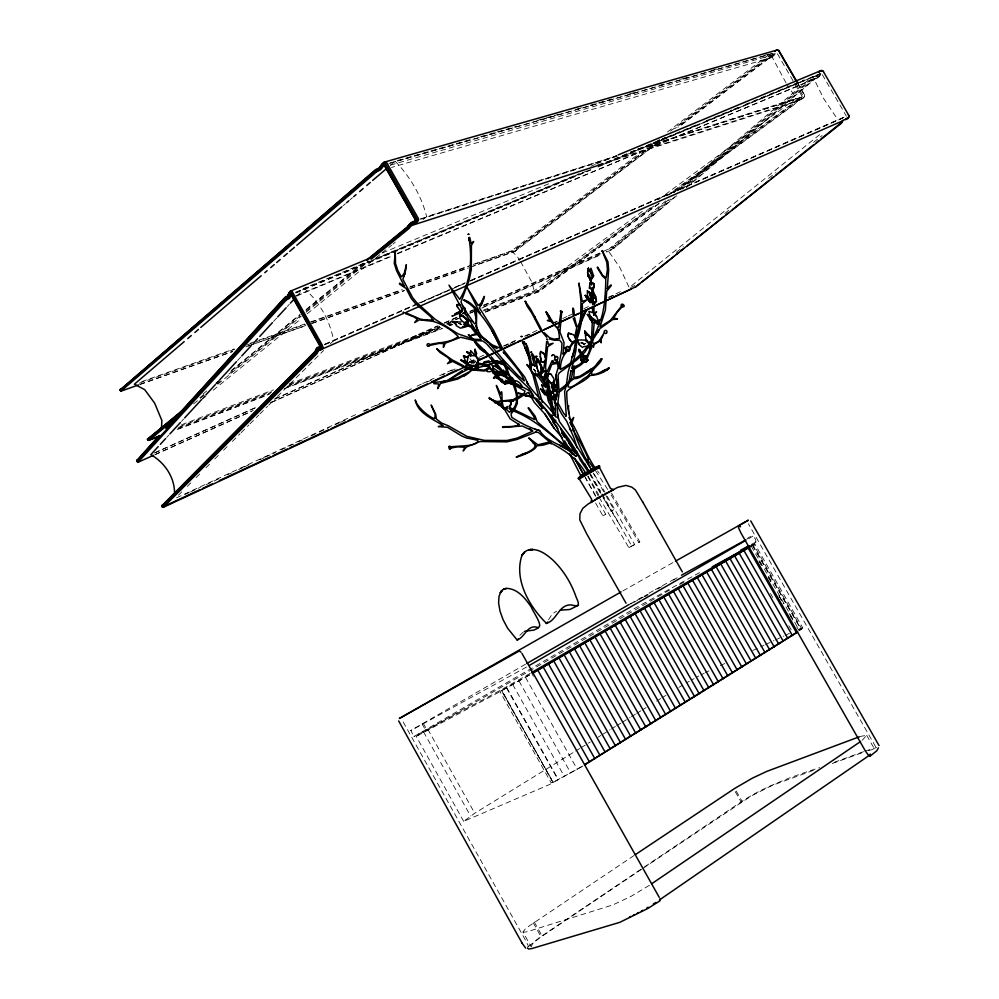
<?xml version="1.0" encoding="UTF-8"?>
<svg xmlns="http://www.w3.org/2000/svg" width="999" height="999" viewBox="0 0 999 999"><rect width="100%" height="100%" fill="white"/><g stroke="black" fill="none" stroke-linecap="round" stroke-linejoin="round"><path stroke-width="0.75" stroke-dasharray="5 3.75" d="M581.268 766.845L549.363 784.59L463.698 821.34L474.737 813.248L574.325 751.847M527.609 948.113L528.184 945.603L525.998 941.108L402.297 720.429M613.798 509.69L611.051 511.176L613.823 509.615L604.395 492.994M777.397 53.759L802.272 96.716L803.383 96.453L796.328 83.941M582.929 766.033L552.947 782.354L501.486 690.721L531.156 674.025M548.576 619.767L552.197 614.023L556.58 611.176M553.309 781.892L551.186 782.816L499.887 691.495L501.923 690.396L552.947 782.354M819.48 73.664L819.217 74.263A11.464 7.88 69.8 0 1 818.256 75.537L816.121 76.411A8.092 5.569 69.3 0 0 815.134 76.811A5.594 3.846 69.4 0 0 814.809 77.06L682.517 189.011M820.316 74.713L819.842 75.712A15.11 10.34 70.3 0 1 818.656 77.21L397.502 253.821M752.085 545.179L754.769 543.856L802.721 627.834L801.073 629.557M801.036 98.951L799.912 99.313A14.111 11.888 75.6 0 0 798.701 99.937A18.869 15.909 75.4 0 0 798.126 100.312L797.589 101.099A3.796 3.184 76 0 0 797.327 101.324L796.74 102.273A11.901 9.965 76.4 0 1 795.766 103.384A8.579 7.193 76.3 0 1 795.117 103.933L673.95 192.682M795.928 101.548L797.751 99.538A22.303 18.806 75.3 0 1 798.426 99.101A17.083 14.386 75.5 0 1 799.874 98.352L801.098 97.952M775.062 53.609L774.45 54.458A17.12 14.211 78.8 0 1 773.051 55.857A22.59 18.731 78.9 0 1 772.652 56.194L772.215 56.906M775.099 53.871L774.4 54.833A18.656 15.485 78.8 0 1 772.876 56.369A24.201 20.055 79 0 1 772.439 56.718M772.964 53.671L772.776 53.934A12.637 10.49 78.6 0 1 771.74 54.982A17.42 14.448 78.8 0 1 771.428 55.232L390.334 165.135M773.95 53.671L773.688 54.046A14.161 11.763 78.7 0 1 772.514 55.22A18.981 15.747 78.8 0 1 772.177 55.494L770.279 56.319A10.577 8.816 77.7 0 0 768.98 56.931A6.993 5.832 77.8 0 0 768.593 57.205L674.999 128.496M519.817 635.364L523.451 631.855M528.471 946.565L539.21 937.786L640.784 869.405M166.683 437.425L168.794 435.127M181.481 421.353L183.604 419.068M202.635 398.401L204.745 396.103M216.371 383.491L218.494 381.193M237.525 360.527L240.697 357.093M252.322 344.468L254.433 342.17M273.464 321.516L276.636 318.069M287.213 306.593L289.323 304.295M296.728 296.266L304.121 288.236L368.956 261.226M463.698 821.34L416.233 736.375L671.39 588.985M178.471 495.167L181.768 491.87M187.263 486.388L191.671 482.005M196.066 477.622L200.462 473.239M205.969 467.757L210.364 463.361M214.76 458.978L219.168 454.595M223.564 450.212L227.959 445.816M232.367 441.433L240.06 433.753M241.159 432.667L248.863 424.987M249.962 423.888L258.766 415.122M259.865 414.023L267.557 406.343M268.656 405.244L276.361 397.577M277.46 396.478L323.651 350.424M330.257 343.843L333.554 340.559C330.107 320.304 319.268 301.973 304.121 288.236M525.511 664.223L410.876 730.456L413.811 736.613L636.338 607.492L702.309 571.078M746.703 539.385C752.334 531.605 761.101 542.519 751.623 544.792M638.761 542.457L639.76 541.795L638.761 542.457L610.464 493.731M343.019 205.782L345.379 203.759M350.125 199.7L352.497 197.677M390.422 165.235L395.167 161.176L470.192 139.66M815.371 78.059L686.588 186.9M665.809 200.886L607.754 250.087L619.73 267.295L629.208 287.625L822.214 132.63M677.659 190.834L812.711 76.349L823.788 98.801L837.999 119.955M668.568 199.8L612.487 247.302L482.967 305.444M680.431 189.76L813.86 76.748A6.881 4.733 69.1 0 1 814.26 76.461A9.853 6.781 69.5 0 1 814.834 76.174L597.777 166.658M676.798 195.692L613.249 248.639L612.487 247.302L613.711 247.215L670.654 199.051M674.725 196.928L614.21 248.064L606.131 251.835M686.288 187.675L815.059 78.896A5.02 3.447 69.2 0 1 815.846 78.559L817.132 78.384M752.834 536.163L747.514 539.373M841.52 118.606L841.932 118.282A19.081 13.262 67.7 0 1 842.544 117.87A15.085 10.477 67.4 0 1 842.994 117.62M752.259 545.217L800.636 628.808L799.562 629.532M754.769 543.856L751.86 545.641M215.584 383.379L219.206 380.419M231.293 370.567L300.212 314.335M306.256 309.403L363.074 263.049M203.034 393.981L206.656 391.021M216.333 383.129L218.744 381.156M230.844 371.303L299.75 315.085M305.794 310.152L362.625 263.811M199.862 397.764L204.695 393.831M216.795 383.966L220.417 381.006M228.883 374.113L300.237 315.959M306.281 311.039L367.957 260.764M193.594 403.883L204.483 395.017M217.782 384.19L301.236 316.208M306.081 312.275L368.981 261.051M202.26 399.113L205.881 396.166M213.124 390.284L301.174 318.681M307.205 313.786L374.762 258.853L579.308 173.589M375.974 257.879L380.794 253.958M382.005 252.972L391.658 245.13M392.857 244.143L395.267 242.183M423.014 219.618L426.635 216.683L616.608 155.856M676.211 252.41L683.503 246.566M724.837 213.449L730.906 208.579M768.593 178.396L775.886 172.552M813.573 142.37L822.077 135.552M862.212 740.321L866.67 735.339L860.276 736.425M768.755 58.516L678.883 126.923M768.993 57.954L677.884 127.323M473.326 264.41L511.476 250.936L653.87 142.358M667.494 131.968L770.266 53.596L786.101 83.004M659.44 139.56L514.185 250.225L470.067 265.871M670.566 131.081L767.894 56.918A8.604 7.155 77.8 0 1 768.356 56.593A11.926 9.94 77.6 0 1 769.867 55.882L770.866 55.632M665.259 137.288L514.76 251.248L514.185 250.225L661.388 138.861M663.036 138.624L515.746 250.712L473.613 265.871M797.951 100.437L796.578 102.135A9.828 8.242 76.4 0 1 795.866 102.922A6.968 5.844 76.3 0 1 795.329 103.372L671.69 193.956M772.439 56.356L770.391 57.905L391.508 167.445M483.191 310.214L534.178 290.859L643.244 210.727M658.291 199.675L796.191 98.352L786.862 84.266M650.549 207.73L537.774 290.472L483.941 310.926M666.832 195.779L794.155 102.385M653.758 206.119L538.473 290.659L485.127 311.114M668.793 195.092L794.879 102.647A4.545 3.821 76.2 0 0 795.229 102.36A7.393 6.194 76.3 0 0 795.841 101.661M659.165 203.147L538.848 291.321L484.053 312.35M658.903 203.709L538.573 291.87L484.765 312.375M753.571 544.592L752.135 545.429L753.571 544.592L801.598 628.733L799.1 630.282M641.695 869.167L540.109 937.574L532.804 943.368L531.156 946.59M772.215 56.531L770.179 57.343A7.43 6.181 77.8 0 0 769.242 57.78M634.028 855.531L525.899 928.183L522.927 931.967L531.006 946.465M649.412 885.314L631.293 896.215L613.011 904.857L527.21 931.742L523.139 932.254M644.617 866.832L739.809 802.771C764.06 786.425 791.957 776.598 819.567 767.632M642.994 868.293L751.772 795.654L772.539 785.251L816.158 769.367M752.821 545.117L801.248 629.407L799.575 630.406M752.759 544.942L751.648 545.604M602.21 493.981L631.805 546.128L634.665 544.53L605.831 493.731M634.665 544.53L631.805 546.128M595.604 503.034L602.847 515.821L605.719 514.26L596.291 497.639M575.649 751.023L579.632 748.563M580.968 747.751L590.259 742.02M598.226 737.1L600.886 735.464M602.21 734.652L610.177 729.732M611.5 728.92L615.484 726.46M616.82 725.636L620.804 723.189M622.127 722.364L630.094 717.457M631.418 716.633L635.401 714.173M636.738 713.361L640.721 710.901M642.045 710.077L646.028 707.629M656.655 701.073L660.639 698.613M661.962 697.801L665.946 695.341M678.97 687.324L682.205 685.364M599.113 497.377L628.883 547.702L631.718 546.041L630.431 546.79M673.239 580.082L677.172 577.772M753.059 544.992L751.373 545.966M630.169 546.952L628.883 547.702M530.157 673.376L494.393 693.568L413.873 736.6M526.573 667.007L410.577 730.719M529.545 674.912L497.839 692.831L416.233 736.375M630.182 603.883L643.306 596.391M622.839 590.933L674.075 561.95M657.692 589.023L662.125 586.488M686.862 682.654L689.273 681.293M648.938 593.219L654.295 590.209M655.307 589.635L661.675 586.101M643.356 597.127L633.841 602.385M662.449 585.676L677.397 577.459M691.67 679.932L694.08 678.621M636.438 600.961L637.749 600.249M679.557 584.54L683.653 582.33M751.598 544.268L756.218 541.92M604.12 515.172L602.847 515.821M604.445 514.91L605.719 514.26M696.478 677.297L698.776 676.073M798.888 629.707L800.636 628.808M701.086 674.849L704.258 673.226M798.913 630.082L801.598 628.733M632.08 603.321L630.456 603.983M705.319 672.677L708.99 670.903M799.013 630.456L801.248 629.407M720.279 665.634L725.936 662.999M752.771 650.499L764.06 645.242M765.471 644.58L773.95 640.634M775.361 639.972L783.84 636.026M785.251 635.364L789.485 633.391M176.586 497.802L357.63 413.736M363.286 411.101L384.503 401.248M385.926 400.599L411.388 388.773M417.045 386.151L421.278 384.178M422.702 383.516L434.016 378.259M439.672 375.636L455.232 368.406M469.38 361.838L477.859 357.904M479.283 357.242L484.94 354.62M503.321 346.079L518.881 338.861M524.537 336.226L538.686 329.658M554.245 322.44L557.067 321.129M562.737 318.494L566.97 316.521M568.394 315.871L575.461 312.587M583.953 308.641L591.021 305.357M607.991 297.477L620.729 291.571M184.852 494.567L189.098 492.594M190.509 491.933L200.424 487.325M206.081 484.702L221.641 477.472M227.31 474.837L231.556 472.864M238.624 469.58L242.869 467.607M244.293 466.958L251.361 463.661M259.852 459.715L264.098 457.754M265.522 457.092L275.424 452.485M281.081 449.862L296.653 442.632M298.064 441.97L305.145 438.686M310.801 436.051L317.882 432.767M319.293 432.105L329.195 427.51M334.865 424.875L339.111 422.902M340.522 422.252L347.602 418.968M364.585 411.076L368.831 409.103M375.899 405.819L380.144 403.846M387.225 400.562L390.06 399.238M397.127 395.954L404.208 392.669M405.619 392.008L409.865 390.035M426.848 382.155L433.928 378.858M442.42 374.925L445.242 373.601M450.911 370.979L455.157 369.006M469.305 362.425L474.962 359.802M504.682 345.991L508.928 344.018M510.339 343.369L517.42 340.072M525.911 336.139L530.157 334.166M552.797 323.639L557.042 321.666M609.402 297.352L613.648 295.379M630.631 287.487L634.877 285.514M470.666 362.587L476.323 359.952M471.178 363.499L475.424 361.526M473.239 363.062L476.061 361.75M154.221 453.022L256.681 407.018M275.187 398.713L437.425 325.886M444.543 322.689L458.778 316.296M470.167 311.188L473.014 309.915M155.082 454.582L253.259 410.452M270.342 402.784L439.66 326.673M446.778 323.476L453.883 320.279M455.307 319.63L458.154 318.356M469.542 313.236L473.813 311.326M483.766 306.843L600.436 254.395M155.057 454.62L251.661 411.288M271.541 402.372L439.173 327.185M447.689 323.364L450.537 322.09M456.218 319.543L459.053 318.269M470.429 313.174L473.264 311.9M481.793 308.067L601.111 254.558M606.793 251.998L613.898 248.813L613.711 247.215M155.095 452.722L256.156 407.48M274.663 399.2L438.361 325.924M444.056 323.376L458.291 316.995M469.68 311.9L473.951 309.99M483.916 305.532L600.636 253.284M325.025 344.093L415.159 304.683M416.383 304.146L449.425 289.698M454.932 287.287L465.122 282.829M470.629 280.432L843.456 117.407A15.085 10.477 67.4 0 1 843.93 117.245L844.155 117.17M324.937 344.405L449.3 289.935M454.982 287.537L465.022 283.067M470.704 280.669L842.269 118.132M324.388 344.855L450.099 289.872M451.523 289.248L464.972 283.279M470.104 281.119L842.969 118.032M598.039 165.784L665.746 137.575M667.195 136.975L698.888 123.776M706.093 120.767L732.03 109.965M733.466 109.366L737.786 107.567M744.992 104.558L768.044 94.955M769.48 94.356L776.685 91.359M778.134 90.759L804.058 79.957M295.567 292.27L370.604 261.076M371.915 260.452L586.7 171.016M598.089 166.184L820.092 73.739M295.929 292.495L590.596 169.655M295.954 292.957L590.746 170.017M597.939 167.02L817.244 75.275A10.227 7.005 70.3 0 0 817.594 74.838M295.442 295.991L391.683 255.769M397.427 253.371L815.446 78.671M296.903 295.879L391.745 256.231M382.392 252.934L552.035 182.405M590.846 166.271L595.154 164.485M596.603 163.886L616.72 155.519M799.387 97.952L800.661 97.527L628.071 152.772M181.643 424.725L273.414 389.872M289.448 383.791L439.498 326.81M446.778 324.051L451.148 322.39M179.895 426.461L271.541 391.633M288.998 385.002L441.758 326.948M447.577 324.737L450.487 323.639M178.209 427.847L271.303 392.445M287.3 386.363L441.483 327.722M448.763 324.95L451.673 323.838M177.185 429.195L270.267 393.756M286.263 387.662L441.883 328.409M449.15 325.637L452.06 324.525M177.922 429.258L268.082 394.905M284.078 388.811L442.594 328.434M449.862 325.662L452.772 324.563M799.749 628.683L802.721 627.834M863.548 751.673L833.778 762.474M864.947 751.161L876.685 747.514M832.254 763.536L864.447 751.872M139.947 384.428L232.555 351.523M245.779 346.828L250.187 345.267M251.661 344.742L306.044 325.412M311.925 323.326L404.52 290.422M410.402 288.336L467.732 267.969M141.733 381.606L234.166 348.938M250.312 343.231L257.642 340.634M259.116 340.122L304.595 324.051M310.464 321.978L401.436 289.822M410.239 286.713L471.853 264.935M139.261 383.191L234.827 349.3M246.591 345.13L305.407 324.263M311.288 322.178L402.435 289.847M409.79 287.25L468.606 266.383M139.91 384.453L232.33 351.673M248.476 345.954L305.682 325.662M311.551 323.576L403.971 290.796M409.84 288.723L468.519 267.907M469.98 267.382L515.459 251.261L515.372 250.062M597.489 164.972L800.536 99.675M817.232 76.299L815.584 75.936M868.293 750.486L874.162 749.225M598.876 165.222L797.327 101.324M637.387 149.201L796.191 98.352M420.304 218.981L616.558 156.031M638.786 149.063L803.221 96.728A8.092 6.806 76.7 0 1 801.073 97.89M420.716 219.168L618.393 155.894M800.299 99.75L799.462 100.012A12.587 10.602 75.6 0 0 798.388 100.562A17.295 14.573 75.4 0 0 797.876 100.899M480.694 136.651L516.695 126.324M537.699 120.305L560.214 113.849M576.71 109.116L582.717 107.392M590.222 105.245L612.724 98.789M629.233 94.056L635.227 92.333M659.24 85.452L665.234 83.729M681.743 78.996L687.749 77.273M711.75 70.38L717.757 68.669M764.26 55.32L770.266 53.596M390.297 163.037L772.027 53.596M388.911 163.474L772.177 53.571M770.391 57.905L769.705 58.042A6.069 5.057 77.8 0 0 768.918 58.392M469.905 361.238L472.789 362.013M458.566 323.501L461.276 324.363L459.115 323.114M458.553 323.539L461.263 324.413M469.318 361.713L472.677 362.999M875.673 746.827L748.376 523.776M584.552 344.742L580.656 342.832L584.577 344.717L581.73 342.445M506.481 687.911L558.091 779.807M511.476 250.936L517.257 256.456L519.73 260.289M395.167 161.176C409.952 176.511 421.59 195.929 426.635 216.683M469.892 358.666L474.05 363.311M472.302 361.301L474.038 363.324M595.466 470.604L609.64 492.407M597.514 471.004L599.238 473.214M473.089 360.651L474.562 362.887M520.554 261.563L531.818 282.055L534.178 290.859M598.326 496.153L587.712 476.361M611.525 493.056L639.76 541.795M600.099 492.719L589.959 474.488M603.109 497.664L619.355 524.25M594.018 473.926L605.082 492.395M533.429 368.881L535.826 372.864M590.471 474.138L600.699 491.308M822.289 74.625L846.428 116.234M797.564 82.83L804.557 94.893A1.411 1.199 76.4 0 1 804.782 95.754A1.823 1.536 76.4 0 1 804.732 96.154L804.495 96.766A4.533 3.809 76.5 0 1 803.995 97.49A12.225 10.265 76.8 0 1 800.511 99.6M796.64 81.806L804.407 95.205M866.67 735.339L874.762 749.525M751.248 546.128L798.813 629.445M759.103 560.864L762.175 566.258M768.331 577.047L772.19 583.791M779.108 595.916L782.192 601.311M789.11 613.448L791.42 617.494M796.815 626.935L798.351 629.632M759.015 561.026L761.313 565.034M768.181 577.072L771.228 582.417M778.87 595.791L783.441 603.821M790.321 615.846L793.368 621.203M770.466 593.468L772.764 597.502M788.885 625.761L791.183 629.795M603.671 491.72L593.194 473.051M600.899 493.281L590.184 473.888M601.623 494.567L611.051 511.176M588.011 475.899L598.901 495.092M584.59 476.248L595.466 495.429M595.566 496.366L585.389 477.597M736.213 791.033L742.17 801.535M735.264 791.67L741.208 802.172M531.893 673.613L533.416 676.323M525.474 677.285L577.285 769.367M518.993 680.968L570.779 773.051M512.699 684.515L564.41 776.535M506.83 687.774L558.453 779.657M501.66 690.634L553.146 782.304M427.847 729.357L474.737 813.248M423.164 723.226L426.411 729.02M534.278 922.002L542.182 936.15M422.065 723.863L425.312 729.67M533.216 922.726L541.121 936.875M423.539 731.867L470.504 815.921M794.392 102.198A5.994 5.02 76.3 0 0 794.879 101.636L797.077 99.251A23.889 20.142 75.2 0 1 797.801 98.776A18.594 15.672 75.4 0 1 799.387 97.952M804.07 97.19A10.689 8.991 76.7 0 1 801.011 98.876M802.359 96.641A6.556 5.519 76.6 0 1 800.649 97.452M804.432 96.491A3.109 2.622 76.4 0 1 804.02 97.103M804.457 95.18A1.311 1.111 76.4 0 1 804.42 96.478M820.491 74.55A5.395 3.721 69.4 0 1 820.928 73.701M820.541 73.876A5.27 3.646 69.1 0 0 820.404 74.151L819.992 75.062A13.861 9.565 69.2 0 1 818.943 76.473L816.408 77.585A6.131 4.221 70.1 0 0 815.584 77.91M537.774 290.472L538.573 291.87L537.774 290.472M585.476 343.743L581.193 342.245L585.464 343.781M535.939 371.303L533.691 369.405L535.926 371.328"/><path stroke-width="1.5" d="M593.943 306.693L594.055 311.9M594.068 285.439L594.105 283.953L590.796 281.818L589.797 283.117L589.51 288.286L592.632 289.023L593.918 287.749L594.105 285.439L593.881 287.737L592.607 288.998L589.472 288.299L589.722 286.701M320.254 347.153L320.604 346.291A2.323 1.124 64.4 0 1 320.529 346.441M586.138 358.279L586.151 356.193L582.417 354.845L582.442 356.131L586.126 359.328L581.356 356.343L579.308 356.718L582.255 359.902M594.305 304.595L594.33 302.073M501.136 349.063L492.17 330.794L500.499 346.591C491.446 329.008 481.331 310.726 464.073 300.1C470.254 301.211 475.711 308.329 480.044 313.349M576.873 336.139L576.935 331.73L576.648 335.664L577.035 332.005L579.507 326.124M404.508 286.488L396.615 270.754L394.255 263.424L395.292 251.711L395.504 263.386L397.739 270.205L401.311 276.898L404.27 273.464L406.318 264.673L405.931 269.318L402.897 279.37L412.674 297.702L416.546 302.41L435.264 319.405L458.004 333.828L473.638 339.198L481.143 339.61L466.009 314.348L466.695 315.322L463.561 312.949M545.079 357.904L546.653 341.421M594.143 323.464L592.482 342.894L594.83 343.369L598.925 341.159L603.896 333.329M557.829 363.074L551.723 364.498L548.426 373.027M511.363 377.709C510.114 377.01 511.988 379.732 511.363 377.722L511.55 378.609M745.916 521.615L738.661 525.761L738.573 527.897L740.871 532.854L865.009 750.361L868.131 754.882L870.117 756.081L876.785 750.798L878.421 747.851M492.882 370.105C493.918 359.815 484.415 365.035 492.669 370.204M322.727 347.34L322.739 347.153A2.81 1.349 65.6 0 0 322.065 344.705L292.807 292.67A2.822 1.349 66.4 0 0 291.233 291.134A4.57 2.173 66.5 0 0 290.384 291.196M566.47 439.76L567.17 439.31L575.099 449.775M161.488 427.997L161.9 420.567L154.633 403.121L144.718 389.672L134.403 384.19L184.191 341.621M557.317 393.007L555.781 400.062L556.705 395.829M586.987 359.59L587.062 358.516M540.983 371.328L541.146 368.718M554.62 386.551L554.12 380.856L554.445 387.387M450.124 448.214L457.367 446.865L464.835 447.24L463.174 450.986L466.321 447.102L479.982 441.533L506.905 441.87L517.132 439.423L536.163 431.993L535.402 431.88L538.436 432.53L550.761 442.857L543.219 445.092L536.426 445.854C536.863 452.31 498.026 463.324 526.76 452.847L521.266 454.832C524.999 453.446 540.459 447.952 533.141 442.669L535.427 444.905M568.868 406.031C567.682 404.732 569.143 410.789 568.656 413.524M870.117 756.081L870.291 754.083M583.503 346.641L591.183 345.779L591.733 339.573L589.06 335.676L585.277 333.129L585.826 338.873L591.208 345.741L584.989 340.06L577.609 339.922L578.821 344.38L582.617 347.515M545.029 360.539L543.643 369.193L541.108 366.621M556.593 360.751C550.661 355.769 561.263 354.258 556.755 360.726M576.548 340.11L575.524 341.783L573.101 342.47L571.028 341.383L568.056 336.613L568.456 333.229L573.476 334.765L575.661 337.55M468.993 365.035L163.411 507.242L162.3 507.03L161.738 506.018L314.772 352.347A4.371 2.073 65.8 0 0 315.06 351.985A7.73 3.671 65.9 0 0 315.347 351.211L316.308 349.013A21.391 10.24 64.9 0 1 316.745 348.651A16.646 7.955 65.7 0 1 317.794 348.164L318.768 348.089M568.056 336.613L568.431 333.191L571.316 333.878M489.635 397.54C485.851 398.838 501.061 401.685 501.76 405.257M537.162 359.615C534.64 363.099 541.246 385.789 541.658 368.531L540.184 363.823L537.187 359.615L540.184 363.823L541.633 368.544M566.258 385.826L568.044 372.565L573.751 351.573L575.112 344.268L574.825 340.609M502.085 405.057C502.797 400.274 489.922 371.291 500.561 394.093C503.434 384.515 500.037 407.617 505.157 408.166M555.844 360.177L559.078 368.444M464.123 300.137L468.356 302.635L464.148 299.975M559.028 364.111L561.65 350.349L561.962 343.069L559.59 340.172L554.22 340.247L549.5 338.998M608.503 367.732C610.938 367.632 602.847 370.279 601.71 372.202L605.869 369.667L596.241 374.138L591.858 374.488C589.148 370.754 603.259 362.113 601.311 358.753C595.904 364.111 592.444 370.904 587.362 376.461C582.08 378.946 572.639 389.198 568.019 386.838L571.053 370.691L570.604 371.241L580.444 365.222L584.852 361.363M449.887 447.14C456.568 445.367 477.997 447.227 477.859 440.284L466.446 437.949L461.888 436.076L447.49 427.297L438.299 426.573L443.156 425.649C432.629 418.781 417.632 413.249 415.247 399.937C417.22 407.804 431.218 418.731 435.027 418.544L435.064 414.248L431.168 405.02L435.714 414.148L436.351 418.943L441.421 422.964L448.289 425.774L466.995 436.388L484.303 440.372L506.93 440.497L517.157 438.099L532.904 431.093L529.395 428.708L532.33 430.669L522.24 425.999L502.559 427.447M552.397 392.744L553.084 388.486M547.102 378.446L548.451 373.489L551.073 374.288L553.808 378.534L554.27 380.781L552.934 382.654L550.711 382.792L547.102 378.446L548.463 373.514L551.048 374.313M561.688 311.7L559.939 331.993L564.06 342.682L563.186 354.121L562.874 353.396C562.912 355.781 566.545 350.637 567.482 349.725M587.862 276.248L588.274 273.714M552.197 392.57L552.634 389.647M553.159 386.713L554.07 380.856L554.645 387.462M591.508 338.698L592.37 321.054M558.241 418.519L557.18 408.791L559.315 390.934L559.153 392.02C565.147 388.574 570.054 379.957 574.762 378.496C581.293 380.332 611.151 353.746 586.063 373.089L591.333 369.106L579.795 376.286L573.726 377.522L574.65 366.246L573.663 365.996L571.191 380.095L571.74 378.446L566.845 384.19L558.941 390.234L558.054 375.399L559.14 372.977L576.573 360.102L584.827 352.235L600.012 328.584L612.649 319.543L617.282 319.143L613.648 318.032L617.619 311.638L622.951 306.006M575.287 338.399L575.661 336.288L575.374 337.824M481.693 363.823L476.673 362.724M576.923 339.423C580.407 330.045 583.066 315.597 582.242 303.708L586.9 299.862L582.205 301.411L578.97 283.216L580.968 301.311L580.719 316.321L578.071 334.203L575.711 337.974M544.979 360.926L545.891 358.841L545.004 360.951L543.306 361.925L541.296 361.626L540.297 356.518L540.634 351.498L543.743 353.596M178.933 413.861L285.09 297.202A8.254 3.909 66.2 0 1 285.402 296.94A11.139 5.27 66.3 0 1 286.338 296.541L287.874 295.979A12.263 5.794 66.7 0 0 288.411 294.905L288.686 293.806M290.534 295.729L290.272 296.803A18.119 8.566 66.6 0 1 289.46 298.364L287.275 299.513A6.031 2.847 65.2 0 0 286.613 299.688M540.059 354.258L540.621 351.461L543.768 353.559L545.716 357.742M561.013 311.538L558.641 327.31L557.08 327.073M575.024 335.701L576.735 327.66L573.214 318.194M580.394 350.599C576.985 345.791 579.495 356.156 580.244 350.449M524.288 342.195L523.451 343.319L523.726 342.195M404.333 286.338L399.637 283.104L399.488 284.028L406.168 288.549L411.163 298.339L415.384 303.509L430.669 316.671L433.141 320.292M510.789 383.179L512.187 380.844M848.763 116.808L848.713 116.97A3.921 2.722 68.2 0 1 848.376 117.745M566.271 385.739L564.61 391.483L566.246 415.247L565.559 416.183M138.486 384.952L120.842 391.221L120.155 389.972L375.224 170.017A10.714 7.667 73 0 1 375.711 169.643A14.898 10.664 72.9 0 1 377.31 168.831L378.971 168.119A21.703 15.472 73.7 0 0 379.283 167.807A15.722 11.226 73.6 0 0 380.332 166.583L381.031 165.534A15.697 11.289 73.1 0 1 384.016 162.175M590.871 280.869L592.22 275.624L588.386 268.743L587.512 272.665L590.859 280.869L588.748 276.186M486.725 370.13L487.275 368.868L490.709 368.743M546.49 373.301C544.205 376.76 545.779 382.629 543.843 378.296M558.853 365.322L555.956 375.037L557.33 387.724L555.993 375.249L557.142 386.825M476.973 364.772L478.296 366.208L476.96 364.81L478.821 358.266M533.966 357.592L537.225 368.444M513.736 382.055C517.195 375.874 530.581 395.841 513.786 382.13M288.324 294.468L287.999 295.804A13.761 6.518 66.4 0 1 287.4 297.015L285.627 297.714A9.703 4.595 66.9 0 0 284.815 298.064M590.159 270.954L590.996 268.294L593.581 275.786L590.546 280.494L587.849 275.274M821.153 138.774L841.295 122.702A5.582 3.859 68.3 0 0 841.72 122.265A8.079 5.594 68.1 0 0 842.257 121.478L842.694 120.367M545.354 375.224L545.616 372.177L544.218 370.879L540.172 375.212L542.469 377.31L543.906 376.86L545.904 373.638M381.793 166.383A18.794 13.437 73.9 0 1 382.18 165.809A9.84 7.043 74.1 0 1 383.266 164.548A4.533 3.247 74 0 1 383.616 164.286L415.809 220.529A1.286 0.924 72.4 0 1 415.646 220.804A10.102 7.305 72.1 0 1 413.399 222.14M288.861 296.678L289.098 295.716A6.344 3.009 66.4 0 1 289.173 295.417A10.29 4.858 67.4 0 1 289.785 294.181M574.437 350.936L574.999 349.275M584.178 358.229L581.868 360.814L583.029 361.501L581.855 360.826L584.165 358.204L586.026 358.291L587.637 360.377L586.987 361.501L584.04 361.376M587.662 360.377L585.876 361.438M579.308 283.429L578.671 283.604M555.369 385.277C554.233 386.7 554.632 391.346 557.13 389.81M546.715 377.659L547.477 375.661M586.251 310.564L579.957 325.125M465.734 323.314L465.172 326.061L469.193 325.911L467.482 321.978L466.733 322.078M472.577 368.007L469.393 371.803L457.367 377.922L440.734 382.155L447.49 380.919L433.878 382.53M555.756 420.229L554.67 422.065L555.344 421.803L554.532 420.591M636.226 286.588L477.485 361.089M599.65 322.153C593.793 342.407 578.858 359.515 560.389 369.555C560.302 363.174 562.387 355.082 568.094 350.487M553.109 360.789L552.834 362.824L552.435 362.287L555.943 362.737M492.594 372.365C509.94 369.555 486.301 384.79 495.891 375.162M600.162 320.941C605.194 310.327 605.744 285.214 605.769 279.121L602.36 275.899L597.202 267.557L597.627 267.058L602.772 275.412L606.193 277.759L607.417 269.593L606.78 262.213L602.185 250.749L607.929 261.713L608.641 269.655L607.305 288.723M473.613 365.234C472.989 369.68 480.119 357.63 477.547 365.759L477.547 362.812L476.648 362.924M509.103 377.747L508.753 379.108L510.789 380.731L514.46 381.493M596.578 300.986L596.103 302.085L595.841 298.526L594.68 297.789L593.244 298.364L593.306 302.285L595.367 303.097M505.232 588.661L506.505 588.461L503.521 589.223L501.123 591.433L499.025 596.241L498.601 603.009L499.987 611.051L503.071 619.667L507.567 628.134L517.145 640.034L518.319 638.885M521.84 555.681C513.773 580.069 529.77 607.08 546.515 623.388C557.167 620.117 558.678 604.47 571.078 604.894C578.945 606.818 580.232 605.968 576.148 597.165C571.353 583.241 563.498 570.254 552.822 560.039C546.391 554.308 538.011 547.989 528.871 549.875C525.724 550.474 523.351 552.984 521.84 555.681C522.152 554.482 526.111 550.536 523.264 553.671L524.512 552.235L521.928 555.594L523.089 553.733M408.291 225.699L410.339 223.214A29.82 21.616 71.1 0 1 411.101 222.677A23.202 16.808 71.3 0 1 412.787 221.741L414.273 221.254A13.924 10.065 71 0 0 414.91 220.979A8.167 5.907 71.1 0 0 415.459 220.642M367.457 259.865L406.968 227.672A5.669 4.083 71.9 0 0 407.317 227.335A9.216 6.631 71.9 0 0 407.942 226.498L409.877 224.001A27.835 20.167 71.2 0 1 410.577 223.501A21.304 15.435 71.3 0 1 412.112 222.652L413.424 222.228M585.701 310.477L577.659 326.648L576.573 326.036L574.6 317.57M573.901 352.073L572.115 357.255L572.877 355.669M452.222 315.647L452.285 316.134M843.081 120.479L842.844 120.667A3.047 2.11 67.6 0 0 842.632 120.879L842.145 122.103A9.291 6.419 68.5 0 1 841.52 123.014A6.856 4.745 68.4 0 1 841.008 123.526L635.277 287.163M162.213 505.082L161.738 506.018L315.372 351.186A2.835 1.349 66 0 0 315.509 350.999M592.857 299.225L594.68 297.839M467.42 322.465L469.505 319.917L468.331 320.654M156.968 437.987L136.601 460.751L138.012 462.262L153.659 455.232M585.002 359.64L588.648 352.859L591.021 345.779M586.975 358.778L592.607 345.354L600.037 340.796L601.148 342.807L600.686 340.409L602.884 335.652M382.879 166.608L382.192 167.757A23.239 16.571 73.7 0 1 380.644 169.568A30.17 21.503 73.9 0 1 380.194 169.992L377.297 171.478A7.58 5.42 73 0 0 376.473 171.878M513.623 383.279L510.964 383.391M774.2 646.915L725.636 561.063L644.505 608.141L694.567 696.54L797.714 631.868M551.723 355.906L552.222 355.257M586.301 361.688L588.249 359.777M509.015 406.593C515.671 398.863 502.422 400.836 498.189 402.272M414.91 223.601L414.722 223.689A26.086 18.844 72.5 0 1 414.16 223.913L413.012 224.275A15.709 11.389 70.5 0 0 411.863 224.875A21.578 15.634 71.3 0 0 411.338 225.262L410.202 226.91A14.835 10.689 71.8 0 1 409.228 228.234A10.689 7.705 71.9 0 1 408.554 228.858L371.391 259.078M574.15 341.533L568.955 349.263M576.186 455.906L576.96 455.731L575.162 455.656L566.733 448.876L559.69 445.304L566.358 448.901C556.992 443.106 546.141 440.646 539.622 430.594C529.707 427.684 520.292 423.014 511.725 417.282L511.013 414.036L515.122 408.429L517.282 403.446L517.332 395.192L515.009 385.477L508.491 373.089L505.706 364.822L502.859 360.552L505.132 365.234L502.684 361.213M500.312 592.732L501.973 590.534M593.581 275.786L590.546 280.494L589.597 275.037M573.601 341.196L569.23 347.402M547.777 621.99L546.228 623.551M497.964 374.563L504.67 376.136M510.988 379.42L509.54 383.279M502.072 371.978L503.071 370.504M120.367 389.111L120.842 391.221L376.298 172.015M469.767 237.337L471.128 243.394L473.713 241.508L471.428 245.304L471.303 269.568L468.893 281.031L461.014 301.898L463.149 307.43L474.488 323.763C479.208 323.801 472.839 310.726 474.775 307.08C478.608 314.747 474.687 323.426 477.747 330.632C472.115 315.359 479.145 338.399 487.899 341.945L480.069 335.164M594.293 314.185L593.606 315.172L596.603 311.863L594.168 313.249M320.654 346.391L320.279 346.74A6.356 3.047 64.5 0 1 320.092 346.728A11.289 5.382 64.8 0 1 319.468 346.865L318.469 346.99A18.119 8.666 65.2 0 0 317.32 347.527A22.927 10.977 65.3 0 0 316.833 347.902L315.746 350.412A5.957 2.81 66.5 0 1 315.484 350.974M540.496 329.77L531.88 313.211L527.022 306.056L525.187 301.298L530.631 309.166L541.346 329.083M525.824 301.511L525.099 301.411M552.622 397.152C557.454 390.334 546.64 391.67 552.435 397.19M552.909 382.617L554.27 380.781M593.568 347.352L593.893 344.68M523.576 343.319L524.225 342.495L523.451 343.319M556.992 389.935L557.492 387.924L555.544 385.239M552.06 360.739L547.215 371.453L545.941 371.141M286.513 299.8L138.012 462.262L137.088 459.827M550.624 393.469L553.658 390.896L555.294 391.558M555.819 394.33L551.96 397.44L550.936 396.815M523.838 393.793L525.037 391.059L514.572 385.027M510.526 411.388L511.338 410.452L508.966 408.466M565.996 349.525C566.845 351.773 571.49 351.223 566.533 350.287C564.223 349.912 572.365 352.435 569.492 347.602M528.259 354.046L529.12 357.967L529.308 357.055M523.264 553.671L524.325 552.422M607.092 288.786L610.988 284.84L611.276 285.602L606.68 291.271L605.344 310.302L599.949 327.01L610.289 320.492L622.215 305.219M159.615 435.489L137.138 460.689M165.896 428.596L173.214 420.567M176.348 417.12L284.565 298.276A6.718 3.172 66.3 0 1 284.815 298.052M505.881 376.498L507.055 375.062L506.406 371.341M137.163 461.763L285.227 299.488A4.371 2.073 66.1 0 1 285.377 299.338A6.593 3.109 65 0 1 285.764 299.176A8.941 4.221 65.8 0 1 286.076 299.113L288.124 298.114A16.633 7.842 66.8 0 0 288.848 296.653M158.229 446.603L150.824 454.645C164.261 462.362 174.226 476.486 174.538 492.257M160.34 444.305L165.622 438.573M169.855 433.978L180.432 422.502M184.653 417.919L201.573 399.55M205.806 394.967L215.322 384.627M219.543 380.045L236.463 361.675M241.746 355.944L251.261 345.617M255.494 341.021L257.605 338.723M259.728 336.438L272.415 322.665M277.697 316.92L286.151 307.742M290.384 303.147L293.556 299.712M540.671 373.863L543.019 371.328M523.101 553.746L524.2 552.522M316.945 350.249L316.221 352.197A9.69 4.583 66.2 0 1 315.846 352.984M318.044 350.724L318.219 350.549A16.596 7.955 64.8 0 1 318.556 350.274A12.263 5.857 65.7 0 1 319.33 349.925L320.192 349.875A12.25 5.869 66.3 0 0 322.527 348.389M596.515 499.001L591.008 502.547L591.683 499.263L579.27 478.921L599.45 467.445L610.551 488.536L613.711 489.647L603.159 495.154M596.99 467.107L592.345 469.031M471.166 367.17L472.564 365.821M162.3 507.03L315.559 353.446A6.706 3.184 65.8 0 0 315.859 353.009M471.978 370.217L471.078 368.281L471.965 370.242L474.625 370.267L478.409 367.932M498.289 375.237L496.028 375.287L492.519 372.565M548.851 391.283L548.001 392.395L549.2 394.717L552.172 396.89M555.831 390.147C554.27 390.996 551.81 388.599 551.46 386.738M509.478 407.043L511.051 404.607L511.263 401.061L517.345 399.2L526.96 393.019L528.671 392.794L528.409 392.22L534.253 402.322L544.717 413.811L554.12 428.221L562.1 437.55M541.171 372.44L537.737 374.55L541.258 376.373M509.228 377.597L510.402 376.81L512.637 378.184L514.572 381.343M378.546 168.819L376.548 169.755A13.212 9.453 71.7 0 0 375.149 170.417M379.121 169.693L376.511 171.004M583.903 360.602L579.52 364.485L571.728 368.344L575.811 351.111L576.873 340.696M433.154 320.155L421.428 319.568L405.769 312.787M120.342 390.621L375.262 171.691A5.682 4.058 73.1 0 1 375.524 171.503A9.266 6.631 73 0 1 376.511 171.004M187.737 338.574L191.296 335.539M194.855 332.492L198.414 329.458M200.774 327.435L261.226 275.724M264.785 272.69L267.158 270.667M270.717 267.62L274.263 264.585M276.636 262.55L280.195 259.515M283.753 256.468L287.3 253.434M289.673 251.398L294.418 247.352M296.79 245.317L341.833 206.793M346.566 202.747L348.938 200.712M353.683 196.666L356.056 194.63M359.615 191.596L363.161 188.549M366.72 185.514L370.279 182.467M372.652 180.444L385.689 169.293M462.375 370.529C429.795 392.657 460.914 371.64 470.816 368.194L467.082 369.243L471.278 368.506M592.682 299.575L591.483 301.461L592.457 301.91M591.52 296.503L593.618 301.773C592.145 302.173 583.191 295.142 586.263 295.879M182.942 410.015L147.415 439.348L148.839 440.334L161.925 435.352M366.695 260.09L407.392 226.923A3.671 2.647 72.3 0 0 407.629 226.686A7.48 5.37 72.5 0 0 408.091 225.999M183.691 409.765L147.415 439.348L150.799 437.512M148.102 440.272L178.097 415.509M370.379 258.803L407.505 228.571A8.691 6.269 71.5 0 0 408.067 228.047A12.25 8.816 72 0 0 408.778 227.11L410.352 224.962A23.551 17.058 71.2 0 1 410.939 224.538A17.62 12.75 71.4 0 1 412.225 223.826L413.424 223.451M177.872 416.695L148.839 440.334L147.864 440.147M470.467 325.874L469.567 326.523L467.719 325.449L469.567 326.561L471.628 324.937M637.449 285.614L639.884 283.679M642.32 281.73L673.95 256.443M676.373 254.495L678.808 252.56M681.243 250.612L683.678 248.664M687.324 245.742L723.825 216.571M726.261 214.623L728.696 212.687M732.342 209.765L768.843 180.594M771.265 178.646L773.701 176.698M776.136 174.75L813.848 144.605M816.283 142.657L818.718 140.709M511.401 412.075L513.648 411.051C538.024 420.542 556.468 439.96 576.036 456.331M493.269 370.304L489.785 371.715L487.175 371.566L486.713 370.317M725.436 561.138L749.387 547.19M598.801 467.782L599.787 466.808L578.546 478.871L580.044 478.446M584.64 764.784L694.667 696.465M870.379 754.632L659.44 899.974M598.076 466.758L599.038 465.796L593.806 468.269M598.638 467.132L599.637 466.133L578.046 478.409L579.57 477.972M609.215 368.169L606.455 370.229L608.965 368.331C604.045 372.964 595.729 375.474 590.147 375.412C583.828 382.617 573.401 384.902 566.745 391.558C566.52 419.892 578.671 445.816 591.683 470.367M860.601 741.508L651.985 883.566M581.543 475.324L579.832 476.623L581.056 476.273M581.942 475.462L579.545 477.297M320.229 346.603L290.534 293.806L291.258 294.093A7.592 3.621 66.2 0 0 290.622 295.529M487.612 355.432C482.679 348.763 480.769 349.887 474.475 341.596L479.732 348.826L484.365 351.973L468.781 334.665M635.327 854.657L734.727 788.411L752.359 778.159L766.857 771.365L859.365 736.763M655.794 902.447L653.321 904.045M582.704 474.575L578.658 477.672M797.289 632.142L585.227 764.385M452.372 316.196L461.488 311.938M559.939 368.481L560.526 367.782L556.793 359.59M581.53 475.249L584.078 473.726M517.145 640.034C525.137 637.25 527.21 624.05 537.524 627.434C544.567 627.459 532.217 610.576 531.48 607.38C525.699 598.863 517.894 588.711 506.668 588.374M729.994 558.541L778.745 644.08M734.602 555.869L783.278 641.246M532.942 672.939L644.505 608.166M583.191 474.225L585.639 472.789M584.39 473.926L585.889 473.026M749.899 546.478L749.225 546.89L749.787 546.603M454.907 313.811L461.126 310.914L462.35 311.351L461.825 308.529L462.749 310.402L448.988 285.152L459.74 299.363C471.116 281.044 472.327 258.504 468.943 237.662L469.318 240.884L468.893 237.587M555.669 402.947C551.448 404.245 560.014 392.295 555.531 390.646M646.803 908.016L648.139 907.229M750.212 546.703L533.578 672.564M750.037 545.729L531.505 672.589M585.077 473.101L591.233 469.605M597.277 498.401L617.657 487.35L625.874 485.414L631.73 487.087L635.426 489.972L642.794 502.16M600.849 496.466L588.161 503.996L582.842 508.304L580.007 513.698L579.757 519.855L586.7 533.828L626.036 603.221M745.803 540.372L529.27 665.446M746.453 521.303L748.363 520.167L675.411 561.201M526.86 663.448L629.195 604.457M621.103 591.92L399.3 718.493L400.849 717.657M587.499 472.09L593.781 468.656M538.548 627.896L533.841 630.094L524.562 631.293M750.049 546.366L745.129 549.075M644.592 596.428L647.702 594.68M401.96 717.032L519.293 650.961L521.066 652.222M641.408 911.063L642.757 910.314M681.48 575.212L745.341 540.122M522.539 394.493L512.974 399.725L495.729 401.648M740.459 550.324L748.626 545.879M712.25 566.795L749.013 546.828M590.721 469.905L593.181 468.556M578.483 605.257L569.817 609.502L560.227 610.189M552.372 355.132L553.683 354.695L555.906 357.342M569.368 350.637L568.206 350.999M637.362 913.223L638.711 912.524M633.403 915.234L634.715 914.584M464.11 369.455L474.013 365.884M538.461 374.188L537.762 374.513L541.246 376.348M594.992 468.044L595.966 467.582M629.595 917.045L630.844 916.458M199.588 489.835L162.812 506.943L163.411 507.242L316.845 353.733A8.229 3.909 65.9 0 0 317.22 353.209A11.139 5.307 65.5 0 0 317.657 352.285L317.882 350.949L403.446 313.436M202.422 488.511L212.325 483.903M219.393 480.619L270.317 456.93M273.152 455.619L287.287 449.038M290.122 447.714L328.309 429.957M331.144 428.633L345.292 422.053M348.114 420.741L386.313 402.972M389.135 401.66L403.284 395.08M406.118 393.756L427.335 383.891M431.58 381.918L444.305 375.999M447.14 374.675L457.043 370.08M465.522 366.121L468.356 364.81M479.67 359.54L486.75 356.256M489.572 354.945L493.818 352.972M496.64 351.648L515.034 343.094M517.869 341.783L520.691 340.459M523.526 339.148L540.496 331.256M543.331 329.932L557.467 323.351M560.302 322.04L570.204 317.432M575.861 314.797L578.696 313.486M581.518 312.175L602.734 302.297M605.569 300.986L631.031 289.136M406.293 312.188L842.632 120.879M599.025 323.501L597.365 324.225L596.69 322.015L599.787 319.767L600.474 320.467M370.891 257.717L290.384 291.184A12.3 5.857 67 0 0 288.798 293.931M618.156 154.92L820.866 70.642A4.033 2.785 69.5 0 1 821.44 70.492A3.347 2.31 69.4 0 1 821.865 70.492A2.348 1.611 69.5 0 1 823.413 71.653L848.488 114.835A1.798 1.249 68.4 0 1 848.775 116.533M477.135 369.193L472.652 370.304M504.92 374.862L506.243 374.325L505.681 371.178M513.486 384.253L510.452 384.14M564.21 347.814L567.02 348.139M149.55 439.71L159.74 435.839M551.748 392.495L548.826 394.243L548.913 395.192L550.249 395.354M549.013 391.183L550.349 390.934L551.823 393.094M582.38 353.559C580.644 349.051 577.484 354.27 582.317 353.658M503.521 589.223L505.482 588.573M410.776 225.786L597.39 165.697M529.183 549.775L533.016 549.525L529.058 549.887M384.752 162L777.072 50.037A3.634 3.022 78.3 0 1 777.509 49.962L777.684 49.95A2.235 1.873 78.4 0 1 778.084 50L778.196 50.025A1.424 1.186 78.4 0 1 778.92 50.637L796.79 81.481M573.114 342.42L575.524 341.783M462.475 326.661L467.882 325.249L467.02 319.93L463.598 316.683L459.715 315.185C458.291 324.2 477.797 324.9 460.364 328.122L456.356 325.724L454.582 322.078L461.001 321.978M487.062 370.292L484.053 371.016L474.388 370.117M429.932 344.53C439.448 341.995 449.987 343.144 458.216 336.588C451.511 329.707 441.72 323.676 432.33 321.178L433.741 321.116M429.97 345.392L439.46 343.369L443.643 343.606L443.406 347.402L445.329 343.144L460.789 337.25L474.038 340.484L482.704 340.959L486.363 343.519L504.882 364.523L503.683 363.049M494.493 401.798L494.493 402.672L496.953 402.41M502.372 348.139L493.581 330.294L479.37 307.829L481.93 303.346L480.307 305.694C484.265 301.348 486.563 288.686 481.406 303.122L483.041 299.837L481.468 302.959L478.171 305.507L467.207 287.55L479.92 313.049L478.209 311.563M467.195 288.187L467.307 287.525M590.159 302.522L585.314 295.404L590.122 302.535L592.457 302.048M499.575 378.184L496.803 377.834L505.044 384.016L511.151 382.754M485.314 362.287L488.536 361.688L483.878 362.437M581.356 356.343L579.32 356.705L581.343 356.356L586.051 359.353L582.529 357.255M484.153 361.938L488.486 360.926L490.621 361.963C491.208 360.539 500.062 360.627 502.634 362.537M845.616 118.706L845.966 118.644A10.939 7.592 68.3 0 0 846.84 118.369M591.221 348.264L588.948 347.914L589.76 348.451M319.093 349.475L318.294 349.513A13.749 6.581 65.1 0 0 317.32 349.937A18.132 8.691 64.4 0 0 316.92 350.199M475.199 365.759L488.848 362.038C489.41 360.577 489.96 362.824 488.174 361.725M551.548 386.613L554.72 387.237M580.619 359.865L583.316 359.603L580.619 359.89L581.967 361.251L586.313 362.35M384.365 164.76L383.928 164.211L415.821 220.304M475.387 366.009L470.104 366.133L467.07 362.162L468.306 355.532L475.761 355.719L478.671 359.528L476.71 365.996L470.554 365.584L460.914 360.077L468.069 362.787M502.597 426.773C506.993 426.361 517.794 427.26 518.856 424.113L519.355 424.75L510.202 418.893L504.233 408.928L501.785 406.818L504.483 409.128L494.368 401.061L489.498 398.276L499.862 405.269L489.448 398.276M586.376 357.754L584.565 358.516L584.49 359.59L580.619 359.89M433.841 383.641L438.836 384.003L437.749 388.673L440.609 383.379L457.892 378.996L465.946 374.475L463.136 376.236C469.093 374.425 471.928 367.857 478.296 367.382C486.9 366.346 495.292 359.49 503.946 364.41L497.502 362.562L504.383 364.972L509.103 368.743L506.168 365.871L529.158 388.661L533.491 395.691L529.083 395.866L518.119 392.807M432.005 321.191L419.343 319.83L414.66 322.59L417.282 319.205L414.073 316.958L405.357 313.561M492.345 365.884L495.129 366.133L499.125 368.756L504.02 373.988L499.5 373.264L504.02 373.988M497.09 374.425L502.822 374.925L509.965 380.844M456.955 321.865L451.81 321.353L456.506 324.475M544.917 394.655L542.382 391.371L544.942 394.667L550.362 395.342M478.359 369.455L483.616 370.117L490.022 367.957L490.272 368.556L485.789 365.734L482.817 364.997L486.138 365.846L483.628 365.234M569.805 428.371L569.492 429.245L571.903 430.969M504.233 381.768L510.676 382.804L504.245 381.755L500.412 379.208L497.077 374.425M533.603 357.617L537.162 356.356L533.966 356.468L532.342 353.584M543.306 361.925L541.333 361.601L540.334 356.518M600.387 323.726L592.507 322.415L587.325 314.485L591.221 316.895M518.344 393.531L536.625 398.576L553.359 418.244L568.743 439.048L588.898 471.491M477.197 363.861L480.219 364.448M470.541 365.147L473.588 365.759M468.893 367.832L471.64 368.394M556.268 360.464L554.295 359.827M471.578 369.543L463.636 367.033L452.584 361.426L447.427 363.673L450.711 360.289L450.911 360.889L447.39 357.167L440.084 352.572L436.863 348.951L452.097 359.815L463.911 365.984M512.824 383.117L513.024 384.44L511.913 383.129M480.019 364.385L482.554 364.985M451.81 321.353L456.206 322.377M463.499 324.188L466.433 324.862M533.828 373.489L539.11 374.775M513.811 380.382C517.157 380.981 512.787 384.478 513.324 383.953L512.312 383.366M477.534 367.232L473.239 366.109L477.51 367.195M578.134 340.971L575.474 340.259L579.383 343.544M534.964 429.32L539.622 430.594M566.883 350.149C565.297 349.063 567.981 351.311 566.833 350.112M499.113 371.79L504.72 373.439M496.803 377.834L502.572 379.533M505.469 380.332L509.79 381.606M575.586 452.672L577.584 454.183M485.951 364.61L489.772 366.071M501.548 348.688L492.307 344.905L483.778 338.436M467.669 357.355L463.461 355.956L467.682 357.342L463.461 355.956L465.534 361.176L467.282 363.012L465.559 361.163M585.814 356.293L586.525 356.531M465.259 324.375L467.844 325.249L465.209 323.863M593.93 313.124L596.54 316.321L593.943 313.149L588.898 311.276L590.122 316.671L592.507 319.643L599.462 323.938L596.565 316.321M545.229 393.231L550.486 395.179L545.229 393.219L541.595 385.015M463.623 316.708L459.69 315.185L463.623 316.708L467.008 319.967M567.057 349.812L564.173 347.914M468.294 334.74L488.961 354.62M466.458 362.262L460.939 360.04L468.593 366.021M584.89 355.681L586.151 356.193M535.039 366.096C525.836 358.866 530.382 370.504 532.642 374.038L539.098 374.95L546.353 385.414M291.321 294.118L290.247 293.694A4.508 2.148 66.9 0 0 289.76 294.156M541.62 385.002L545.529 386.775M591.995 284.54L590.634 280.257L591.333 284.965M497.127 348.676L489.498 344.38M550.986 443.656L549.113 442.145C563.823 449.45 578.171 458.803 586.026 473.951M509.478 407.417L534.815 419.655L533.691 416.258L528.046 407.929L528.808 407.892L535.139 416.183L537.15 421.715L559.34 441.071L577.946 454.757L579.882 459.515L588.274 471.99M492.569 370.417L497.165 373.151M556.53 417.195L555.556 416.67C547.552 403.808 534.115 395.104 526.635 381.893L528.346 385.04L524.712 376.96L503.334 349.563M738.661 525.761L740.546 526.785M602.035 251.086L602.672 250.849M483.916 350.149L484.765 350.624M540.559 388.898L544.143 390.959M515.546 383.291L530.119 391.046L532.729 396.079L532.38 395.417L542.657 408.329L536.588 400.262L543.181 407.942L542.107 408.691L540.359 402.347M525.661 948.126L522.177 943.281M120.155 389.972L374.775 170.754A8.729 6.244 73 0 1 375.174 170.454M482.854 363.386L483.678 363.873M586.813 460.314L589.535 462.425L593.693 468.419M583.978 457.38C597.352 471.116 575.199 433.728 574.737 432.792M592.507 319.618L599.462 323.938M568.706 346.978L568.706 346.978C566.283 344.83 564.135 349.4 566.82 350.612M495.192 373.626L493.081 372.29L495.204 373.614M588.673 298.564L592.395 300.974L588.686 298.551L587.449 295.117L587.312 290.634L590.459 293.244L593.106 300.349L590.434 293.256M500.749 381.231L505.044 384.003M495.129 366.133L499.125 368.756M502.822 374.925L506.943 377.634M501.685 373.751L492.744 367.719M492.782 370.292L496.503 372.777M470.517 353.671L466.833 351.648L471.128 355.07M436.863 349.126L437.5 349.013M598.026 322.003L587.325 314.485L590.759 317.607M492.42 369.48L493.269 370.117M551.173 443.756L549.562 441.633L549.5 442.744L550.349 441.783L537.887 444.817L528.708 437.924L533.366 442.882M509.253 378.733L505.756 375.899M531.306 367.257L529.183 365.634L531.431 367.52M585.289 295.429L592.457 300.861M534.49 374.051L538.586 377.26L545.154 386.438M512.137 383.166L513.948 384.565M531.206 369.368L529.158 365.671L531.418 367.557M478.583 333.816L476.598 332.018M541.308 368.706L544.143 371.403M481.043 337.687L477.485 334.528L471.378 335.452L475.899 333.504L470.317 326.298M544.218 370.841L545.641 372.165M480.069 334.94L488.049 341.908L502.684 359.165L518.119 375.599L524.25 380.894C522.215 373.139 510.139 360.527 503.621 352.422L504.208 353.409L503.121 352.023M576.273 451.448L577.247 452.397M566.171 416.071L563.686 413.361L558.141 403.421M587.337 335.115L584.84 331.293L591.545 338.823L584.802 331.318L585.938 334.066M566.595 350.374L565.634 348.801L565.996 349.787M594.08 283.978L590.809 281.855L589.959 284.403M551.848 384.49L552.659 387.15L551.86 384.465L548.364 380.869L547.377 386.051L550.561 393.281M504.857 407.917L509.428 412.262C527.472 399.525 506.456 376.273 502.947 360.564M588.573 342.982L591.183 345.779M471.216 325.637L475.774 330.931M529.158 365.671L531.081 367.707M583.603 356.556L586.126 359.34M563.249 434.652L566.296 438.049L575.112 453.047M471.166 320.217L472.539 321.69M586.625 335.277L584.802 331.318L591.533 338.836M530.307 368.044L526.873 364.548L533.204 373.052M562 433.354L565.909 437.749L561.925 433.241M557.954 428.721L544.705 408.341M462.412 305.507L464.897 308.291L465.509 310.939L464.822 312.937L462.649 313.474L464.785 312.912L465.472 310.939L464.872 308.304M461.063 311.663L457.542 307.192L456.843 304.645L460.364 304.658L456.868 304.67L457.542 307.192M546.715 337.312L540.696 330.007M500.636 370.254L489.31 357.018M544.255 332.729L549.575 337.749L554.045 339.173L559.527 338.374L558.503 329.558L551.048 321.553L547.327 320.467L550.049 320.279L549.487 318.793C551.773 324.176 540.097 300.999 549.949 317.969L546.515 312.35L553.396 322.777M568.506 442.545L575.037 451.923M465.447 321.828L468.206 325.287M594.942 467.682C585.451 453.783 580.394 437.3 571.94 422.877L573.738 417.42L571.016 420.679L568.931 417.57M585.314 295.404L587.774 298.589M568.868 338.574L571.028 341.383M503.858 372.664L505.494 375.399M547.652 390.184L549.313 392.382M540.546 388.936L542.382 391.408M589.485 318.169L592.519 322.39M750.711 520.904L879.045 745.566M593.993 293.556L596.028 297.265M553.608 395.979L555.232 398.326M552.16 396.628L561.813 414.223L566.745 421.291L573.838 437.537L577.047 447.664M460.776 316.134L458.229 312.412L466.745 318.619L467.907 323.951M521.977 653.458L659.24 897.352M595.804 298.551L596.428 299.45M589.06 335.676L591.72 339.598M491.233 356.755L503.696 372.215M593.793 302.959L592.969 300.761M584.802 331.318L586.475 333.866M553.946 427.934L544.717 413.811M778.745 50.924L796.64 81.806M590.047 467.357L571.303 437.662L559.44 421.628L557.392 414.223M537.612 370.429L540.409 375.112L537.962 370.404M540.209 375.212L541.233 376.91M476.011 356.556L470.591 350.599L470.616 356.256M574.025 430.844L573.126 429.32L574.025 431.343M548.538 389.797L550.574 393.269M564.61 440.859L572.39 454.295L567.869 446.428M291.346 294.218L320.554 346.191M748.139 547.989L796.59 632.879M743.88 550.474L792.419 635.551M739.198 553.196L787.811 638.436M720.729 563.923L769.63 649.762M716.071 566.633L765.047 652.622M711.4 569.343L760.451 655.494M706.718 572.065L755.831 658.366M702.01 574.8L751.198 661.251M697.29 577.547L746.553 664.148M692.557 580.294L741.895 667.057M642.719 501.998L659.665 531.73M687.811 583.054L737.225 669.979M659.64 531.655L682.329 571.878M683.041 585.826L732.529 672.901M678.259 588.598L727.809 675.836M673.451 591.396L723.089 678.783M668.631 594.193L718.343 681.743M663.798 597.002L713.586 684.715M658.953 599.812L708.803 687.687M654.083 602.647L704.02 690.671M649.2 605.481L699.2 693.681M640.047 610.801L690.197 699.3M635.102 613.673L685.339 702.322M630.157 616.545L680.456 705.369M625.187 619.43L675.561 708.416M620.204 622.327L670.654 711.475M615.197 625.237L665.734 714.547M610.177 628.159L660.789 717.632M605.132 631.081L655.819 720.729M600.074 634.015L650.849 723.825M595.004 636.962L645.841 726.947M589.909 639.922L640.834 730.069M584.802 642.894L635.801 733.216M579.67 645.878L630.744 736.363M574.525 648.863L625.674 739.522M569.355 651.872L620.591 742.694M564.16 654.882L615.484 745.878M558.965 657.904L610.352 749.075M553.733 660.938L605.219 752.284M548.501 663.985L600.049 755.494M543.231 667.045L594.867 758.728M537.812 670.192L589.522 762.062M569.892 422.327L571.815 426.423M522.24 943.381L398.663 720.941M574.537 458.154L583.841 474.875L574.837 458.678M588.748 471.303L584.565 463.561M538.186 361.014L536.263 357.879L537.912 362.525M567.282 449.637L556.331 426.536L553.096 422.54L551.848 414.897M569.442 453.608L580.856 475.636M466.783 322.602L468.231 325.249M522.352 341.558L527.922 354.558L530.981 366.758M595.591 296.978L592.082 290.197L591.745 293.057L593.031 298.913L591.783 293.044L593.244 296.066M551.76 404.645L554.482 409.802M538.748 362.063L540.521 365.484M510.901 379.72L511.863 381.618M552.247 408.941L548.326 401.148L546.041 390.109M541.67 376.099L544.617 381.643L545.566 387.537M542.345 368.044L538.199 359.003L538.548 361.713M529.795 356.955L532.217 365.597M552.909 410.227L555.007 414.76M589.597 341.933L591.383 345.916M524.163 341.845L525.249 344.355M477.297 358.841L475.724 355.219L475.062 349.313L476.685 353.746M593.743 303.434L589.11 292.02L592.807 304.757M560.651 428.583L564.06 436.725M534.69 366.096L531.505 354.146M529.87 356.818L530.619 359.078L527.909 347.839L525.824 343.344L528.995 357.405M542.457 402.472L534.303 374.488M591.008 272.327L592.195 275.624M506.118 376.611L506.443 377.535M503.459 370.379L504.57 373.601M526.773 348.139L527.634 350.699M503.496 370.367L504.595 373.614M539.51 399.65L532.142 372.04M592.719 287.337L594.093 295.554M549.712 400.774L546.453 383.404M544.73 374.225L550.561 400.112L551.473 410.414M591.92 287.7L592.719 291.745M588.411 268.132L588.848 270.904M553.533 415.247L551.71 399.225L545.529 367.482L547.602 346.79L553.109 343.269L548.326 344.518L547.777 341.558M574.288 314.96C573.801 304.707 571.565 306.718 573.426 315.484M475.062 349.313L475.611 355.394M552.022 416.371L552.31 419.38M556.942 389.011L557.267 393.456M555.456 416.071L555.257 400.724L557.242 390.734M588.561 271.678L588.374 268.144L588.448 271.004M582.417 354.845L582.454 356.144M659.877 898.875L659.939 900.873L647.714 908.541L619.805 922.339L532.092 948.476L528.771 949.05L527.597 948.251M554.07 380.856L554.17 386.376M592.544 307.143L592.619 311.551M416.62 221.428A13.337 9.64 72.2 0 1 413.399 223.351M414.885 223.539A13.324 9.628 73.4 0 0 417.794 221.403A5.657 4.096 72 0 0 418.294 220.554L418.506 219.805A2.285 1.648 72.1 0 0 418.531 219.318A1.773 1.286 71.8 0 0 418.231 218.244L386.813 162.825A1.773 1.274 73.4 0 0 385.976 162.038M415.934 220.242A3.834 2.785 71.1 0 1 415.459 220.629M416.558 221.328A3.896 2.822 72 0 0 416.97 220.592A2.01 1.461 72.1 0 0 417.082 219.842A1.361 0.987 71.9 0 0 416.845 219.006L385.427 163.586A1.374 0.987 73.6 0 0 384.79 162.962A1.911 1.374 73.4 0 0 384.265 162.887M385.726 161.95A2.797 2.01 73.4 0 0 385.402 161.913L385.214 161.913A5.445 3.909 73.3 0 0 384.066 162.275M384.253 162.874A3.909 2.81 73.3 0 0 383.429 163.137A12.512 8.991 73.1 0 0 381.069 165.572M777.072 50.037A4.733 3.946 78.3 0 0 776.435 50.287A12.575 10.502 78 0 0 776.098 50.4M383.092 166.421A8.229 5.907 73.2 0 1 384.44 164.685M774.799 51.473A12.575 10.502 78 0 1 775.649 50.724M381.743 166.309A7.73 5.544 73.2 0 0 381.556 166.621L380.956 167.645A21.341 15.222 73.7 0 1 379.533 169.306M381.019 165.409A11.538 8.292 73.1 0 0 380.731 165.896L380.082 167.108A17.645 12.587 73.6 0 1 378.896 168.481A23.664 16.783 74.8 0 1 378.496 168.744M379.595 169.405A28.172 20.117 73.3 0 1 379.17 169.793M317.894 350.961A3.671 1.736 66.5 0 1 318.044 350.736M843.656 120.105A10.202 7.093 67.1 0 1 844.455 119.768L845.429 119.605A17.483 12.125 68.6 0 0 845.903 119.455A9.153 6.356 67.3 0 0 848.451 117.845M320.304 347.29A7.942 3.796 65.3 0 1 318.731 347.964M321.154 348.251A10.764 5.157 66 0 1 319.068 349.388M320.542 346.466A5.207 2.498 64.3 0 1 320.342 346.603M847.714 117.894A5.757 4.008 67.1 0 0 848.551 117.108A2.822 1.961 68.6 0 0 848.75 116.521M321.066 348.127A2.473 1.186 65.4 0 0 320.829 345.467L291.508 293.469A2.135 1.049 66.7 0 0 290.247 292.257A3.284 1.573 67 0 0 289.735 292.357M322.727 347.327A4.708 2.248 65.8 0 1 322.477 348.301M848.388 114.685A2.348 1.623 68.3 0 1 848.763 116.808M823.538 71.828A1.773 1.224 69.5 0 0 822.289 70.917A2.735 1.886 69.8 0 0 821.678 71.054A8.442 5.844 68.9 0 0 821.041 71.404M288.386 294.543A10.152 4.833 66.4 0 1 289.685 292.257M819.005 72.452A9.378 6.481 69.8 0 1 820.841 70.579M502.085 374.275A1.536 1.024 36.7 0 1 502.31 375.224M515.984 393.481L515.984 393.481M530.869 352.272L531.543 352.11L530.869 352.272M552.484 358.366L552.484 358.366M403.284 312.3L403.896 312.699L403.284 312.3M584.989 310.389C585.963 313.586 587.949 307.842 584.989 310.389M560.414 311.114L562.375 311.838L560.414 311.114M600.849 339.772L600.699 340.522L600.849 339.772M546.79 339.223L547.577 339.623L546.79 339.223M535.077 317.207L535.264 318.881L535.077 317.195M404.807 273.776L403.521 276.748L404.795 273.851M506.181 407.992L506.843 408.491L506.181 407.992M468.156 234.29L468.843 234.29L468.156 234.29M507.267 406.543L507.33 407.292L507.267 406.543M467.52 323.077L465.172 326.024L469.155 325.886L467.445 322.003L467.52 323.077M598.601 330.207L597.814 332.205L598.638 330.12M522.052 336.588L521.178 336.451L522.052 336.588M585.614 310.689L583.141 316.084L585.614 310.689M501.161 591.408L500.362 592.707L502.122 590.372L501.173 591.383M457.867 312.937L455.194 314.36L457.754 313.037M511.563 399.962L513.261 399.737L511.563 399.962M600.162 323.688L597.365 324.275L600.137 323.664M530.806 549.512L528.796 549.937L530.819 549.525M497.015 360.914L492.532 361.526L497.015 360.914M513.274 400.936L511.563 401.074L513.274 400.936M617.382 318.743L614.185 318.606L617.407 318.756M426.685 320.055L421.428 319.568L426.685 320.055M601.473 358.716L602.135 359.053L601.485 358.766M526.648 396.103L523.801 395.055L526.648 396.103M578.334 341.246L575.474 340.259L578.321 341.283M589.073 335.689L585.277 333.129L589.073 335.689M471.166 355.032L466.845 351.96L471.153 355.02M528.034 354.72L525.062 347.465L528.034 354.72M600.137 341.346L600.037 340.584L600.137 341.346M551.685 399.325L551.023 396.403L551.685 399.325M558.803 332.03L558.478 329.545L558.803 332.03M428.796 346.141A1.299 1.249 -63.5 0 0 429.021 343.906A1.299 1.249 -63.5 0 0 427.035 344.892A1.299 1.249 -63.5 0 0 428.796 346.141M606.368 333.216A1.561 1.436 -74.8 0 0 606.181 330.544A1.561 1.436 -74.8 0 0 604.12 332.155A1.561 1.436 -74.8 0 0 606.368 333.216M449.063 446.678A1.673 0.762 82.4 0 0 449.837 449.363A1.673 0.762 82.4 0 0 450.424 447.09A1.673 0.762 82.4 0 0 449.063 446.678M621.328 305.344A1.648 1.049 37.3 0 0 623.813 306.643A1.648 1.049 37.3 0 0 622.976 304.395A1.648 1.049 37.3 0 0 621.328 305.344"/></g></svg>
